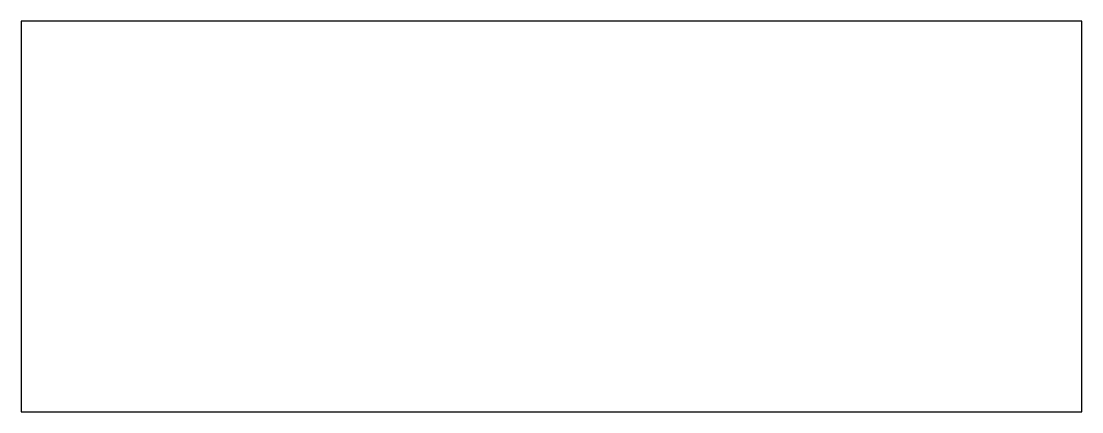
# Model space of a CAD drawing. Extents: x 4 to 640, y 4 to 238.
import ezdxf

# ---------------------------------------------------------------- set-up
doc = ezdxf.new("R2010")
doc.units = 0
doc.layers.get('0').update_dxf_attribs({"linetype": 'CONTINUOUS'})

msp = doc.modelspace()

# ---------------------------------------------------------------- linework, layer by layer
at = {"color": 7}
msp.add_lwpolyline([(3.914646, 3.914646), (639.91439, 3.914646), (639.91439, 237.91464), (3.914646, 237.91464), (3.914646, 3.914646), (3.914646, 3.914646)], close=True, dxfattribs=at)

doc.saveas('drawing.dxf')
